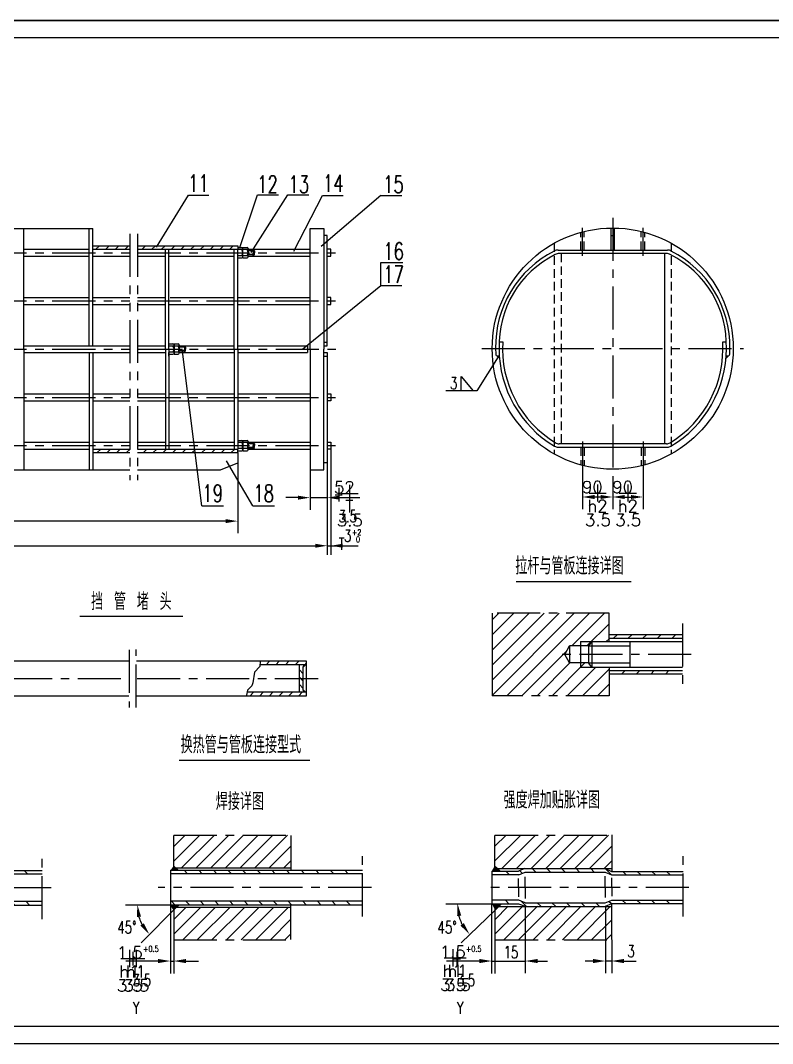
# Model space of a CAD drawing. Extents: x 21 to 862, y 14 to 311.
# Drawn here: x 239 to 457.4, y 13.6 to 310.6 of the extents above; entities that cross this region are included whole.
import ezdxf
from ezdxf.enums import TextEntityAlignment as Align

# ---------------------------------------------------------------- set-up
doc = ezdxf.new("R2010")
doc.units = 0
doc.header["$LTSCALE"] = 10
doc.header["$MEASUREMENT"] = 0
for name, pattern in [('CENTER', [2, 1.25, -0.25, 0.25, -0.25]), ('HIDDEN', [0.375, 0.25, -0.125]), ('PHANTOM', [2.5, 1.25, -0.25, 0.25, -0.25, 0.25, -0.25])]:
    doc.linetypes.add(name, pattern=pattern)
doc.layers.get('0').update_dxf_attribs({"linetype": 'CONTINUOUS'})
for name, color, linetype in [('ATT', 5, 'CONTINUOUS'), ('CC', 3, 'CONTINUOUS'), ('CW', 1, 'CONTINUOUS'), ('DD', 3, 'PHANTOM'), ('HZ', 1, 'CONTINUOUS'), ('X', 3, 'CONTINUOUS'), ('XX', 2, 'HIDDEN'), ('YY', 3, 'CONTINUOUS'), ('ZX', 3, 'CENTER')]:
    doc.layers.add(name, color=color, linetype=linetype)
doc.styles.add('HZ', font='txt', dxfattribs={"bigfont": 'hztxt'})

# ---------------------------------------------------------------- blocks, each defined once
blk = doc.blocks.new('*X18')
at = {"color": 0}
for p, q in [((267.7, 33.53), (266.7, 34.53)), ((271.94, 33.53), (270.94, 34.53)), ((276.18, 33.53), (275.18, 34.53)), ((280.42, 33.53), (279.42, 34.53)), ((284.67, 33.53), (283.67, 34.53)), ((288.91, 33.53), (287.91, 34.53)), ((293.15, 33.53), (292.15, 34.53)), ((297.39, 33.53), (296.39, 34.53)), ((301.64, 33.53), (300.64, 34.53)), ((305.88, 33.53), (304.88, 34.53)), ((310.12, 33.53), (309.12, 34.53)), ((314.36, 33.53), (313.36, 34.53)), ((318.61, 33.53), (317.61, 34.53))]:
    blk.add_line(p, q, dxfattribs=at)
blk = doc.blocks.new('*X19')
at = {"color": 0}
for p, q in [((271.42, 42.53), (270.42, 43.53)), ((275.67, 42.53), (274.67, 43.53)), ((279.91, 42.53), (278.91, 43.53)), ((284.15, 42.53), (283.15, 43.53)), ((288.39, 42.53), (287.39, 43.53)), ((292.64, 42.53), (291.64, 43.53)), ((296.88, 42.53), (295.88, 43.53)), ((301.12, 42.53), (300.12, 43.53)), ((305.36, 42.53), (304.36, 43.53)), ((309.61, 42.53), (308.61, 43.53)), ((313.85, 42.53), (312.85, 43.53)), ((318.09, 42.53), (317.09, 43.53))]:
    blk.add_line(p, q, dxfattribs=at)
blk = doc.blocks.new('*X20')
at = {"color": 0}
for p, q in [((255.28, 115.28), (262.79, 122.78)), ((255.28, 119.52), (258.54, 122.78)), ((257.29, 113.05), (267.03, 122.78)), ((261.54, 113.05), (271.27, 122.78)), ((265.78, 113.05), (275.52, 122.78)), ((270.02, 113.05), (279.76, 122.78)), ((274.27, 113.05), (284, 122.78)), ((278.51, 113.05), (288.24, 122.78)), ((282.75, 113.05), (289.22, 119.51)), ((286.99, 113.05), (289.22, 115.27))]:
    blk.add_line(p, q, dxfattribs=at)
blk = doc.blocks.new('*X21')
at = {"color": 0}
for p, q in [((163.25, 52.94), (170.82, 60.51)), ((163.25, 57.19), (166.58, 60.51)), ((165.54, 50.99), (175.06, 60.51)), ((169.79, 50.99), (179.3, 60.51)), ((174.03, 50.99), (183.55, 60.51)), ((178.27, 50.99), (187.79, 60.51)), ((182.52, 50.99), (192.03, 60.51)), ((186.76, 50.99), (196.28, 60.51)), ((191, 50.99), (197.28, 57.27)), ((195.24, 50.99), (197.28, 53.03))]:
    blk.add_line(p, q, dxfattribs=at)
blk = doc.blocks.new('*X22')
at = {"color": 0}
for p, q in [((163.25, 31.73), (171.13, 39.61)), ((163.25, 35.97), (166.89, 39.61)), ((165.86, 30.09), (175.38, 39.61)), ((170.1, 30.09), (179.62, 39.61)), ((174.34, 30.09), (183.86, 39.61)), ((178.59, 30.09), (188.1, 39.61)), ((182.83, 30.09), (192.35, 39.61)), ((187.07, 30.09), (196.59, 39.61)), ((191.31, 30.09), (197.28, 36.06)), ((195.56, 30.09), (197.28, 31.81))]:
    blk.add_line(p, q, dxfattribs=at)
blk = doc.blocks.new('*X23')
at = {"color": 0}
for p, q in [((259.95, 49.76), (258.94, 50.78)), ((264.19, 49.76), (263.18, 50.78)), ((268.44, 49.76), (267.42, 50.78)), ((272.68, 49.76), (271.67, 50.78)), ((276.92, 49.76), (275.91, 50.78)), ((281.96, 48.97), (280.13, 50.79)), ((252.21, 49.02), (251.21, 50.02)), ((256.03, 49.44), (255.3, 50.17)), ((286.2, 48.97), (285.19, 49.98)), ((290.44, 48.97), (289.43, 49.98)), ((294.69, 48.97), (293.68, 49.98)), ((298.93, 48.97), (297.92, 49.98))]:
    blk.add_line(p, q, dxfattribs=at)
blk = doc.blocks.new('*X24')
at = {"color": 0}
for p, q in [((252.16, 40.59), (251.16, 41.59)), ((286.08, 40.61), (285.07, 41.62)), ((290.32, 40.61), (289.31, 41.62)), ((294.56, 40.61), (293.55, 41.62)), ((298.8, 40.61), (297.79, 41.62)), ((257.16, 39.83), (255.66, 41.33)), ((261.4, 39.83), (260.38, 40.84)), ((265.64, 39.83), (264.63, 40.84)), ((269.88, 39.83), (268.87, 40.84)), ((274.13, 39.83), (273.11, 40.84)), ((278.37, 39.83), (277.35, 40.84)), ((281.89, 40.55), (281.17, 41.27))]:
    blk.add_line(p, q, dxfattribs=at)
blk = doc.blocks.new('*X25')
at = {"color": 0}
for p, q in [((248.09, 31.71), (256.2, 39.83)), ((248.09, 35.95), (251.96, 39.83)), ((250.71, 30.09), (260.45, 39.83)), ((254.95, 30.09), (264.69, 39.83)), ((259.2, 30.09), (268.93, 39.83)), ((263.44, 30.09), (273.17, 39.83)), ((267.68, 30.09), (277.42, 39.83)), ((271.92, 30.09), (281.66, 39.83)), ((276.17, 30.09), (282.02, 35.95)), ((280.41, 30.09), (282.02, 31.71))]:
    blk.add_line(p, q, dxfattribs=at)
blk = doc.blocks.new('*X15')
at = {"color": 0}
for p, q in [((175.23, 32.66), (174.23, 33.66)), ((179.47, 32.66), (178.47, 33.66)), ((183.71, 32.66), (182.71, 33.66)), ((187.96, 32.66), (186.96, 33.66)), ((192.2, 32.66), (191.2, 33.66)), ((196.44, 32.66), (195.44, 33.66)), ((200.69, 32.66), (199.69, 33.66)), ((204.93, 32.66), (203.93, 33.66)), ((208.59, 33.24), (207.78, 34.05)), ((212.82, 33.26), (211.82, 34.26)), ((217.06, 33.26), (216.06, 34.26)), ((221.3, 33.26), (220.3, 34.26)), ((225.54, 33.26), (224.54, 34.26))]:
    blk.add_line(p, q, dxfattribs=at)
blk = doc.blocks.new('*X14')
at = {"color": 0}
for p, q in [((173.52, 42.86), (172.52, 43.86)), ((177.76, 42.86), (176.76, 43.86)), ((182, 42.86), (181, 43.86)), ((186.25, 42.86), (185.25, 43.86)), ((190.49, 42.86), (189.49, 43.86)), ((194.73, 42.86), (193.73, 43.86)), ((198.97, 42.86), (197.97, 43.86)), ((203.22, 42.86), (202.22, 43.86)), ((207.87, 42.45), (206.46, 43.86)), ((212.3, 42.26), (211.3, 43.26)), ((216.54, 42.26), (215.54, 43.26)), ((220.79, 42.26), (219.79, 43.26)), ((225.03, 42.26), (224.03, 43.26))]:
    blk.add_line(p, q, dxfattribs=at)
blk = doc.blocks.new('*X13')
at = {"color": 0}
for p, q in [((209.65, 99.35), (210.68, 100.37)), ((213.9, 99.35), (214.92, 100.37)), ((218.14, 99.35), (219.16, 100.37)), ((222.38, 99.35), (223.41, 100.37))]:
    blk.add_line(p, q, dxfattribs=at)
blk = doc.blocks.new('*X12')
at = {"color": 0}
for p, q in [((207.34, 109.76), (208.36, 110.78)), ((211.58, 109.76), (212.6, 110.78)), ((215.82, 109.76), (216.85, 110.78)), ((220.07, 109.76), (221.09, 110.78)), ((224.31, 109.76), (225.33, 110.78))]:
    blk.add_line(p, q, dxfattribs=at)
blk = doc.blocks.new('*X11')
at = {"color": 0}
for p, q in [((172.08, 93.16), (195.94, 117.03)), ((172.08, 97.55), (191.56, 117.03)), ((172.08, 101.93), (187.17, 117.03)), ((172.08, 106.32), (182.79, 117.03)), ((172.08, 110.7), (178.4, 117.03)), ((172.08, 115.08), (174.02, 117.03)), ((176.36, 93.06), (200.32, 117.03)), ((195.22, 107.54), (204.71, 117.03)), ((199.61, 107.54), (206.02, 113.96)), ((205.23, 108.78), (206.02, 109.57)), ((180.74, 93.06), (193.78, 106.1)), ((185.13, 93.06), (194.65, 102.58)), ((189.51, 93.06), (199.03, 102.58)), ((193.9, 93.06), (202.18, 101.35)), ((198.28, 93.06), (206.02, 100.8)), ((202.66, 93.06), (206.02, 96.42))]:
    blk.add_line(p, q, dxfattribs=at)
blk = doc.blocks.new('*X26')
at = {"color": 0}
for p, q in [((252.02, 170), (253.02, 171)), ((254.85, 170), (255.85, 171)), ((257.68, 170), (258.68, 171)), ((260.51, 170), (261.51, 171)), ((263.34, 170), (264.34, 171)), ((266.17, 170), (267.17, 171)), ((268.99, 170), (269.99, 171)), ((271.82, 170), (272.82, 171)), ((274.65, 170), (275.65, 171)), ((277.48, 170), (278.48, 171))]:
    blk.add_line(p, q, dxfattribs=at)
blk = doc.blocks.new('*X27')
at = {"color": 0}
for p, q in [((251.63, 229), (252.63, 230)), ((254.46, 229), (255.46, 230)), ((257.28, 229), (258.28, 230)), ((260.11, 229), (261.11, 230)), ((262.94, 229), (263.94, 230)), ((265.77, 229), (266.77, 230)), ((268.6, 229), (269.6, 230)), ((271.43, 229), (272.43, 230)), ((274.25, 229), (275.25, 230)), ((277.08, 229), (278.08, 230))]:
    blk.add_line(p, q, dxfattribs=at)
blk = doc.blocks.new('*X32')
at = {"color": 0}
for p, q in [((240.71, 170), (241.71, 171)), ((243.54, 170), (244.54, 171)), ((246.37, 170), (247.37, 171)), ((249.2, 170), (250.2, 171))]:
    blk.add_line(p, q, dxfattribs=at)
blk = doc.blocks.new('*X33')
at = {"color": 0}
for p, q in [((240.31, 229), (241.31, 230)), ((243.14, 229), (244.14, 230)), ((245.97, 229), (246.97, 230)), ((248.8, 229), (249.8, 230))]:
    blk.add_line(p, q, dxfattribs=at)
blk = doc.blocks.new('DIMATT', base_point=(7.8, 6.84))
at = {"layer": 'ATT'}
for p, q in [((7.8, 9.34), (7.8, 4.34)), ((5.3, 6.84), (10.3, 6.84))]:
    blk.add_line(p, q, dxfattribs=at)
at = {"layer": 'ATT', "style": 'HZ'}
for tag, p in [('NAME', (7.74, 1.33)), ('HIGH', (7.88, -2.73))]:
    blk.add_attdef(tag, text='', height=3.5, dxfattribs=at).set_placement(p, align=Align.CENTER)
blk = doc.blocks.new('GS')
for p, q in [((167.64, 235), (239.37, 235)), ((219.37, 200), (219.37, 235)), ((238.37, 201), (238.37, 235)), ((239.37, 201), (239.37, 235)), ((302.48, 235), (306.48, 235)), ((302.48, 200), (302.48, 235)), ((306.48, 235), (306.48, 200)), ((389.87, 228.77), (389.87, 235.15)), ((390.87, 228.77), (390.87, 235.15)), ((307.48, 233), (306.48, 233)), ((307.48, 201), (307.48, 233)), ((389.87, 232.95), (390.87, 232.95)), ((219.37, 229), (238.37, 229)), ((239.37, 230), (250.14, 230)), ((239.37, 229), (250.14, 229)), ((252.41, 230), (281.48, 230)), ((252.41, 229), (281.48, 229)), ((260.48, 200), (260.48, 229)), ((261.48, 200), (261.48, 229)), ((280.48, 200), (280.48, 229)), ((281.48, 230), (281.48, 229)), ((281.48, 229.5), (282.68, 229.5)), ((281.48, 200), (281.48, 229)), ((284.48, 228.88), (281.48, 228.88)), ((282.98, 229.5), (284.22, 229.5)), ((282.98, 228.88), (282.98, 229.5)), ((282.98, 228), (282.98, 228.88)), ((284.42, 229), (302.48, 229)), ((284.48, 229.19), (284.48, 228)), ((284.48, 228.88), (285.98, 228.88)), ((285.98, 228.88), (285.98, 228)), ((285.98, 228.88), (286.34, 228.52)), ((308.48, 229), (307.48, 229)), ((308.48, 227), (308.48, 229)), ((374.49, 228.77), (406.25, 228.77)), ((219.37, 227), (238.37, 227)), ((239.37, 227), (250.14, 227)), ((252.41, 227), (260.48, 227)), ((261.48, 227), (280.48, 227)), ((284.48, 227.12), (281.48, 227.12)), ((281.48, 226.5), (282.68, 226.5)), ((282.98, 226.5), (282.98, 228)), ((282.98, 226.5), (284.22, 226.5)), ((284.48, 226.79), (284.48, 228)), ((284.48, 227.12), (285.98, 227.12)), ((284.48, 227), (302.48, 227)), ((285.98, 227.12), (285.98, 228)), ((285.98, 227.12), (286.34, 227.48)), ((286.34, 228.52), (286.34, 228)), ((286.34, 227.48), (286.34, 228)), ((307.48, 227), (308.48, 227)), ((405.97, 227.77), (374.77, 227.77)), ((405.37, 227.77), (405.37, 172.53)), ((219.37, 215), (238.37, 215)), ((239.37, 215), (250.14, 215)), ((239.37, 215), (239.39, 215)), ((252.41, 215), (260.48, 215)), ((261.83, 215), (280.48, 215)), ((281.48, 215), (302.48, 215)), ((308.48, 215), (307.48, 215)), ((308.48, 213), (308.48, 215)), ((219.37, 213), (238.37, 213)), ((239.37, 213), (250.14, 213)), ((239.37, 213), (239.39, 213)), ((252.41, 213), (260.48, 213)), ((261.52, 213), (280.48, 213)), ((281.48, 213), (302.48, 213)), ((307.48, 213), (308.48, 213)), ((357.43, 202.15), (358.43, 202.15)), ((422.31, 202.15), (423.31, 202.15)), ((219.37, 201), (250.14, 201)), ((219.37, 200), (219.37, 165)), ((219.37, 199), (250.14, 199)), ((238.37, 199), (238.37, 165)), ((239.37, 199), (239.37, 165)), ((252.41, 201), (260.48, 201)), ((252.41, 199), (260.48, 199)), ((260.48, 200), (260.48, 171)), ((261.48, 200), (261.48, 171)), ((261.48, 198), (261.48, 199)), ((280.48, 200), (280.48, 171)), ((281.48, 200), (281.48, 171)), ((302.48, 200), (302.48, 165)), ((306.48, 165), (306.48, 200)), ((307.48, 199), (307.48, 167)), ((219.37, 187), (238.37, 187)), ((219.37, 185), (238.37, 185)), ((239.37, 187), (250.14, 187)), ((239.37, 187), (239.39, 187)), ((239.37, 185), (250.14, 185)), ((239.37, 185), (239.39, 185)), ((252.41, 187), (260.48, 187)), ((252.41, 185), (260.48, 185)), ((261.52, 187), (280.48, 187)), ((261.52, 185), (280.48, 185)), ((281.48, 187), (302.48, 187)), ((281.48, 185), (302.48, 185)), ((307.48, 187), (308.48, 187)), ((308.48, 185), (307.48, 185)), ((308.48, 187), (308.48, 185)), ((219.37, 173), (238.37, 173)), ((239.37, 173), (250.22, 173)), ((252.41, 173), (260.48, 173)), ((261.48, 173), (280.48, 173)), ((281.48, 173.5), (282.68, 173.5)), ((284.48, 172.88), (281.48, 172.88)), ((282.98, 173.5), (284.22, 173.5)), ((282.98, 173.5), (282.98, 172)), ((284.48, 173.21), (284.48, 172)), ((284.48, 173), (302.48, 173)), ((284.48, 172.88), (285.98, 172.88)), ((285.98, 172.88), (286.34, 172.52)), ((285.98, 172.88), (285.98, 172)), ((286.34, 172.52), (286.34, 172)), ((307.48, 173), (308.48, 173)), ((308.48, 173), (308.48, 171)), ((405.97, 172.53), (374.77, 172.53)), ((219.37, 171), (238.37, 171)), ((239.37, 171), (250.2, 171)), ((239.37, 170), (250.14, 170)), ((252.41, 171), (281.48, 171)), ((252.41, 170), (281.48, 170)), ((284.48, 171.12), (281.48, 171.12)), ((281.48, 170), (281.48, 171)), ((281.48, 170.5), (282.68, 170.5)), ((281.48, 170), (281.48, 167)), ((282.98, 172), (282.98, 171.12)), ((282.98, 171.12), (282.98, 170.5)), ((282.98, 170.5), (284.22, 170.5)), ((284.42, 171), (302.48, 171)), ((284.48, 170.81), (284.48, 172)), ((284.48, 171.12), (285.98, 171.12)), ((285.98, 171.12), (285.98, 172)), ((285.98, 171.12), (286.34, 171.48)), ((286.34, 171.48), (286.34, 172)), ((308.48, 171), (307.48, 171)), ((374.49, 171.53), (406.25, 171.53)), ((276.48, 165), (281.48, 167)), ((307.48, 167), (306.48, 167)), ((167.64, 165), (239.37, 165)), ((239.37, 165), (250.14, 165)), ((252.41, 165), (276.48, 165)), ((302.48, 165), (306.48, 165)), ((355.35, 123.34), (355.35, 99.38)), ((389.3, 115.1), (389.3, 123.34)), ((410.6, 117.1), (389.3, 117.1)), ((389.35, 116.07), (410.6, 116.07)), ((376.49, 111.38), (377.84, 113.86)), ((377.84, 113.86), (377.84, 108.9)), ((383.31, 113.86), (377.84, 113.86)), ((380.97, 115.1), (380.97, 107.66)), ((384.3, 115.1), (383.31, 113.86)), ((383.31, 113.86), (383.31, 108.9)), ((384.3, 115.1), (384.3, 107.66)), ((384.3, 115.1), (389.31, 115.1)), ((389.31, 115.1), (410.6, 115.1)), ((395.3, 115.1), (395.3, 107.66)), ((377.84, 108.9), (376.49, 111.38)), ((383.31, 108.9), (377.84, 108.9)), ((384.3, 107.66), (383.31, 108.9)), ((384.3, 107.66), (389.31, 107.66)), ((389.3, 107.66), (389.3, 99.38)), ((389.31, 107.66), (410.6, 107.66)), ((410.6, 105.66), (389.3, 105.66)), ((389.35, 106.68), (410.6, 106.68)), ((262.89, 49.19), (262.89, 58.78)), ((296.91, 58.78), (296.91, 48.72)), ((356.17, 49.19), (356.17, 58.78)), ((390.11, 58.95), (390.11, 48.39)), ((204.11, 48.6), (224.72, 48.6)), ((224.72, 47.6), (204.11, 47.6)), ((261.95, 48.76), (261.95, 38.72)), ((317.73, 47.72), (261.95, 47.72)), ((261.99, 48.72), (286.79, 48.72)), ((262.89, 49.41), (296.91, 49.41)), ((286.79, 48.72), (317.73, 48.72)), ((355.23, 48.44), (355.23, 39.01)), ((355.26, 48.43), (363.03, 48.43)), ((356.17, 49.19), (364.21, 49.19)), ((364.83, 49.19), (363.03, 48.43)), ((363.09, 47.43), (364.92, 48.18)), ((364.21, 49.19), (390.11, 49.19)), ((364.92, 48.18), (388.16, 48.18)), ((388.15, 49.24), (390.04, 48.39)), ((388.16, 48.18), (390.04, 47.38)), ((390.04, 48.39), (410.85, 48.39)), ((363.09, 47.43), (355.23, 47.43)), ((362.97, 43.72), (362.97, 46.28)), ((364.95, 43.72), (364.95, 46.76)), ((388.13, 43.72), (388.13, 47)), ((390.04, 47.38), (410.85, 47.38)), ((390.11, 43.72), (390.11, 46.52)), ((362.97, 43.72), (362.97, 41)), ((364.95, 43.72), (364.95, 40.5)), ((388.13, 43.72), (388.13, 40.76)), ((390.11, 43.72), (390.11, 41.24)), ((224.72, 39.6), (204.11, 39.6)), ((317.73, 39.72), (261.95, 39.72)), ((261.95, 38.72), (262.93, 37.18)), ((261.99, 38.72), (286.79, 38.72)), ((262.93, 37.18), (264.47, 38.72)), ((286.79, 38.72), (317.73, 38.72)), ((296.91, 38.03), (296.91, 38.72)), ((363.09, 40), (355.23, 40)), ((355.26, 39), (363.03, 39)), ((357.86, 38.77), (356.21, 37.17)), ((356.21, 37.18), (357.75, 38.72)), ((363.03, 39), (364.97, 38.25)), ((364.97, 39.26), (363.09, 40)), ((364.97, 39.26), (388.2, 39.26)), ((388.2, 39.26), (390.12, 40.03)), ((388.25, 38.25), (390.12, 39.02)), ((390.11, 38.25), (390.11, 39.02)), ((390.12, 40.03), (410.85, 40.03)), ((390.12, 39.02), (410.85, 39.02)), ((204.11, 38.6), (224.72, 38.6)), ((262.89, 38.24), (262.89, 28.65)), ((262.89, 38.03), (296.91, 38.03)), ((296.91, 28.65), (296.91, 38.03)), ((356.17, 38.24), (364.02, 38.24)), ((356.17, 38.24), (356.17, 28.65)), ((364.01, 38.24), (390.11, 38.24)), ((390.11, 28.65), (390.11, 38.25))]:
    blk.add_line(p, q)
at = {"const_width": 0.25}
blk.add_lwpolyline([(356.04, 22.36, 1), (356.29, 22.36, 1)], format="xyb", close=True, dxfattribs=at)
blk.add_circle((390.37, 200.15), 35)
for centre, radius, start, end in [((282.67, 229.19), 0.312, 270.6415, 89.3585), ((281.58, 228), 1.4, 321.2635, 38.7365), ((284.17, 229.19), 0.312, 270.6415, 89.3585), ((283.08, 228), 1.4, 321.2635, 38.7365), ((374.49, 226.77), 2, 90, 122.4617), ((406.25, 226.77), 2, 57.5383, 90), ((282.67, 226.81), 0.312, 270.6415, 89.3585), ((284.17, 226.81), 0.312, 270.6415, 89.3585), ((387.4, 200.75), 31.04, 116.7894, 181.1104), ((386.76, 201.12), 29.4, 116.405, 181.886), ((374.77, 225.77), 2, 90, 122.9959), ((405.97, 225.77), 2, 57.0041, 90), ((393.98, 201.12), 29.4, 358.114, 63.595), ((393.34, 200.75), 31.04, 358.8896, 63.2106), ((390.37, 200.15), 32, 176.4167, 238.6673), ((390.37, 200.15), 32, 301.3327, 3.5833), ((390.37, 200.15), 34, 180, 183.3723), ((390.37, 200.15), 33, 180, 239.18), ((390.37, 200.15), 33, 300.82, 0), ((390.37, 200.15), 34, 356.6277, 0), ((282.67, 173.19), 0.312, 270.6415, 89.3585), ((281.58, 172), 1.4, 321.2635, 38.7365), ((284.17, 173.19), 0.312, 270.6415, 89.3585), ((283.08, 172), 1.4, 321.2635, 38.7365), ((374.77, 174.53), 2, 238.6673, 270), ((405.97, 174.53), 2, 270, 301.3327), ((282.67, 170.81), 0.312, 270.6415, 89.3585), ((284.17, 170.81), 0.312, 270.6415, 89.3585), ((374.49, 173.53), 2, 239.18, 270), ((374.49, 173.53), 2, 239.18, 270), ((406.25, 173.53), 2, 270, 300.82), ((406.25, 173.53), 2, 270, 300.82)]:
    blk.add_arc(centre, radius, start, end)
for points in [[(357.39, 198.15), (357.47, 197.15), (356.39, 198.15)], [(423.35, 198.15), (423.27, 197.15), (424.35, 198.15)], [(261.99, 48.71), (264.47, 48.71), (262.93, 50.13)], [(357.95, 48.48), (356.17, 50.13), (355.24, 48.48)], [(261.99, 38.72), (264.47, 38.72), (262.93, 37.3)], [(355.28, 39.04), (356.17, 37.21), (358.01, 39.04)]]:
    blk.add_solid(points)
at = {"layer": 'CC'}
for p, q in [((357.1, 197.74), (350.92, 187.86)), ((346.34, 187.86), (346.34, 192.07)), ((346.34, 192.07), (349.85, 187.86)), ((350.92, 187.86), (341.91, 187.86)), ((308.48, 170.94), (308.48, 140.28)), ((281.48, 166.94), (281.48, 146.57)), ((307.48, 166.94), (307.48, 140.28)), ((302.48, 164.94), (302.48, 153.38)), ((298.98, 156.88), (295.48, 156.88)), ((302.48, 156.88), (307.48, 156.88)), ((310.98, 156.88), (316.96, 156.88)), ((277.98, 150.07), (101.89, 150.07)), ((73.16, 142.92), (303.98, 142.92)), ((307.47, 142.92), (316.47, 142.92)), ((248.89, 38.72), (262.29, 38.72)), ((261.97, 38.76), (261.97, 18.76)), ((341.87, 39), (355.26, 39)), ((355.21, 39.01), (355.21, 18.76)), ((253.41, 27.6), (263.92, 38.19)), ((346.38, 27.6), (356.21, 37.17)), ((364.97, 38.25), (364.97, 18.88)), ((388.25, 38.25), (388.25, 18.88)), ((345.78, 35.19), (345.75, 35.61)), ((262.89, 28.65), (262.89, 18.76)), ((356.17, 28.65), (356.17, 18.76)), ((390.12, 28.56), (390.12, 18.88)), ((258.37, 22.36), (248.94, 22.36)), ((261.94, 22.36), (263.16, 22.36)), ((266.49, 22.36), (270.09, 22.36)), ((351.65, 22.36), (342.09, 22.36)), ((355.22, 22.36), (365.09, 22.36)), ((368.56, 22.36), (371.39, 22.36)), ((384.65, 22.36), (382.33, 22.36)), ((388.3, 22.38), (390.16, 22.38)), ((393.62, 22.36), (397.22, 22.36))]:
    blk.add_line(p, q, dxfattribs=at)
for centre in [(264.67, 38.59), (357.64, 38.59)]:
    blk.add_arc(centre, 12.34, 195.9958, 212.7718, dxfattribs=at)
for points in [[(298.98, 156.29), (298.98, 157.46), (302.48, 156.88)], [(310.98, 156.29), (310.98, 157.46), (307.48, 156.88)], [(277.98, 149.49), (277.98, 150.66), (281.48, 150.07)], [(303.98, 142.34), (303.98, 143.5), (307.48, 142.92)], [(311.98, 142.34), (311.98, 143.5), (308.48, 142.92)], [(253.4, 35.27), (252.21, 35.11), (252.33, 38.76)], [(346.38, 35.55), (345.19, 35.39), (345.3, 39.04)], [(254.16, 33.36), (253.2, 32.65), (255.83, 30.11)], [(347.14, 33.36), (346.17, 32.65), (348.8, 30.11)], [(258.37, 21.76), (258.37, 22.96), (261.97, 22.36)], [(266.49, 21.76), (266.49, 22.96), (262.89, 22.36)], [(351.65, 21.76), (351.65, 22.96), (355.25, 22.36)], [(368.56, 21.76), (368.56, 22.96), (364.96, 22.36)], [(384.65, 21.76), (384.65, 22.96), (388.25, 22.36)], [(393.62, 21.76), (393.62, 22.96), (390.02, 22.36)]]:
    blk.add_solid(points, dxfattribs=at)
at = {"layer": 'DD'}
for p, q in [((250.14, 233.45), (250.14, 162)), ((252.41, 233.48), (252.41, 162)), ((389.3, 99.38), (355.35, 99.38)), ((224.72, 34.5), (224.72, 53.99)), ((317.73, 35.3), (317.73, 53.2)), ((410.85, 35.3), (410.85, 53.2))]:
    blk.add_line(p, q, dxfattribs=at)
at = {"layer": 'X'}
for p, q in [((257.87, 229.63), (267.14, 244.73)), ((267.14, 244.73), (273.06, 244.73)), ((282.06, 229.49), (287.19, 244.75)), ((285.41, 228.04), (296.01, 244.75)), ((287.19, 244.75), (293.31, 244.75)), ((296.01, 244.75), (302.15, 244.75)), ((297.79, 228.42), (306.11, 244.57)), ((322.99, 244.55), (305.69, 229.75)), ((306.09, 244.57), (312.08, 244.57)), ((322.99, 244.55), (329.09, 244.55)), ((286.34, 228.52), (284.48, 228.52)), ((286.34, 227.48), (284.48, 227.48)), ((286.34, 172.52), (284.48, 172.52)), ((286.34, 171.48), (284.48, 171.48)), ((362.35, 132.5), (395.69, 132.5)), ((380.97, 115.1), (384.3, 115.1)), ((383.31, 113.86), (395.3, 113.86)), ((380.97, 107.66), (384.3, 107.66)), ((383.31, 108.9), (395.3, 108.9)), ((264.48, 80.63), (302.37, 80.63))]:
    blk.add_line(p, q, dxfattribs=at)
at = {"layer": 'XX'}
for p, q in [((373.37, 230.74), (373.37, 169.56)), ((407.37, 230.74), (407.37, 169.56)), ((375.37, 227.77), (375.37, 172.53))]:
    blk.add_line(p, q, dxfattribs=at)
at = {"layer": 'ZX'}
for p, q in [((390.37, 238.15), (390.37, 162.15)), ((167.64, 228), (250.14, 228)), ((252.41, 228), (310.48, 228)), ((167.64, 214), (250.14, 214)), ((252.41, 214), (310.48, 214)), ((167.64, 200), (250.14, 200)), ((252.51, 200), (310.48, 200)), ((352.37, 200.15), (428.37, 200.15)), ((167.64, 186), (250.14, 186)), ((252.41, 186), (310.48, 186)), ((167.64, 172), (250.22, 172)), ((252.41, 172), (310.48, 172)), ((389.31, 123.34), (355.35, 123.34)), ((410.6, 120.38), (410.6, 101.49)), ((413.18, 111.38), (375.4, 111.38)), ((262.92, 58.93), (296.91, 58.93)), ((356.17, 58.93), (390.13, 58.93)), ((227.33, 43.6), (165.01, 43.6)), ((320.28, 43.72), (258.38, 43.72)), ((412.51, 43.72), (353.17, 43.72)), ((262.92, 28.51), (296.91, 28.51)), ((356.17, 28.51), (390.12, 28.51))]:
    blk.add_line(p, q, dxfattribs=at)
for p, values in [((313.95, 158.13), {'HIGH': '3.5', 'NAME': 'T'}), ((385.99, 158.22), {'HIGH': '3.5', 'NAME': 'h2'}), ((394.78, 158.22), {'HIGH': '3.5', 'NAME': 'h2'}), ((250.06, 23.09), {'HIGH': '3.5', 'NAME': 'h1'}), ((343.92, 23.27), {'HIGH': '3.5', 'NAME': 'h1'})]:
    blk.add_blockref('DIMATT', p).add_auto_attribs(values)
at = {"layer": 'YY'}
for name, p in [('*X33', (0, 0)), ('*X27', (2.11, 0)), ('*X32', (0, 0)), ('*X26', (2.11, 0)), ('*X11', (183.28, 6.31)), ('*X12', (183.28, 6.31)), ('*X13', (183.28, 6.31)), ('*X21', (99.64, -1.58)), ('*X20', (100.88, -63.85)), ('*X14', (-4.54, 5.34)), ('*X19', (-4.5, 5.19)), ('*X23', (108.08, -1.58)), ('*X15', (-4.54, 5.34)), ('*X18', (-4.5, 5.19)), ('*X24', (108.08, -1.58)), ('*X22', (99.64, -1.58)), ('*X25', (108.08, -1.58))]:
    blk.add_blockref(name, p, dxfattribs=at)
at = {"style": 'HZ', "width": 0.7}
for s, p in [('11', (270.09, 245.62)), ('12', (290.13, 245.33)), ('13', (299.21, 245.33)), ('14', (309.23, 245.62)), ('15', (326.69, 245.33))]:
    blk.add_text(s, height=5, dxfattribs=at).set_placement(p, align=Align.CENTER)
at = {"color": 1, "style": 'HZ', "width": 0.7}
for s, p in [('拉杆与管板连接详图', (362.06, 134.57)), ('换热管与管板连接型式', (264.9, 82.66)), ('焊接详图', (275.1, 66.18)), ('强度焊加贴胀详图', (358.67, 66.63))]:
    blk.add_text(s, height=5, dxfattribs=at).set_placement(p)
at = {"layer": 'CW', "style": 'HZ', "width": 0.7}
for s, p in [('3', (344.2, 188.34)), ('15', (360.81, 23.17))]:
    blk.add_text(s, height=3.5, dxfattribs=at).set_placement(p, align=Align.CENTER)
for s, height, p in [('3', 3.5, (312.39, 144.07)), ('+2', 1.7, (314.64, 145.96)), ('0', 1.7, (315.82, 143.92)), ('45%%d', 3.6, (246.49, 30.36)), ('45%%d', 3.6, (339.47, 30.36)), ('+0.5', 1.7, (253.99, 25.03)), ('+0.5', 1.7, (347.73, 25.03)), ('3', 3.5, (394.65, 23.45))]:
    blk.add_text(s, height=height, dxfattribs=at).set_placement(p)
blk = doc.blocks.new('GSFG11')
at = {"layer": 'CC'}
for p, q in [((381.57, 165.06), (381.57, 153.57)), ((399.17, 165.06), (399.17, 153.57)), ((390.37, 162.15), (390.37, 153.57)), ((386.87, 157.07), (383.37, 157.07)), ((393.87, 157.07), (397.37, 157.07))]:
    blk.add_line(p, q, dxfattribs=at)
for points in [[(385.08, 156.49), (385.08, 157.66), (381.58, 157.07)], [(386.87, 156.49), (386.87, 157.66), (390.37, 157.07)], [(393.87, 156.49), (393.87, 157.66), (390.37, 157.07)], [(395.66, 156.49), (395.66, 157.66), (399.16, 157.07)]]:
    blk.add_solid(points, dxfattribs=at)
at = {"layer": 'XX'}
for p, q in [((381.07, 228.77), (381.07, 233.89)), ((382.07, 228.77), (382.07, 234.15)), ((398.67, 228.77), (398.67, 234.15)), ((399.67, 228.77), (399.67, 233.89)), ((381.07, 171.53), (381.07, 166.41)), ((382.07, 171.53), (382.07, 166.15)), ((398.67, 171.53), (398.67, 166.15)), ((399.67, 171.53), (399.67, 166.41))]:
    blk.add_line(p, q, dxfattribs=at)
at = {"layer": 'ZX'}
for p, q in [((381.57, 227.07), (381.57, 235.24)), ((399.17, 227.07), (399.17, 235.24)), ((381.57, 173.23), (381.57, 165.06)), ((399.17, 173.23), (399.17, 165.06))]:
    blk.add_line(p, q, dxfattribs=at)
blk = doc.blocks.new('*X40')
for p, q in [((287.5, 103.66), (288.5, 104.66)), ((290.33, 103.66), (291.33, 104.66)), ((293.16, 103.66), (294.16, 104.66)), ((295.99, 103.66), (296.99, 104.66)), ((298.82, 103.66), (299.25, 104.08))]:
    blk.add_line(p, q)
blk = doc.blocks.new('*X39')
for p, q in [((286.99, 94.66), (287.99, 95.66)), ((289.82, 94.66), (290.82, 95.66)), ((292.65, 94.66), (293.65, 95.66)), ((295.48, 94.66), (296.48, 95.66)), ((298.3, 94.66), (299.3, 95.66)), ((301.13, 94.66), (302.13, 95.66))]:
    blk.add_line(p, q)
blk = doc.blocks.new('*X38')
for p, q in [((2, 6.49), (1.07, 7.42)), ((2, 4.36), (1.07, 5.3)), ((2, 2.24), (1.07, 3.18))]:
    blk.add_line(p, q)
blk = doc.blocks.new('GSFG00')
for p, q in [((261.48, 201.5), (262.68, 201.5)), ((264.48, 200.88), (261.48, 200.88)), ((264.48, 199.12), (261.48, 199.12)), ((262.98, 201.5), (264.22, 201.5)), ((262.98, 201.5), (262.98, 200)), ((262.98, 200), (262.98, 199.12)), ((262.98, 199.12), (262.98, 198.5)), ((264.48, 201.21), (264.48, 200)), ((264.48, 201), (280.48, 201)), ((264.48, 200.88), (265.98, 200.88)), ((264.48, 198.81), (264.48, 200)), ((264.48, 199.12), (265.98, 199.12)), ((264.48, 199), (280.48, 199)), ((265.98, 200.88), (266.34, 200.52)), ((265.98, 200.88), (265.98, 200)), ((265.98, 199.12), (265.98, 200)), ((265.98, 199.12), (266.34, 199.48)), ((266.34, 200.52), (266.34, 200)), ((266.34, 199.48), (266.34, 200)), ((281.48, 201), (301.71, 201)), ((281.48, 199), (301.77, 199)), ((301.71, 201.01), (301.71, 199.02)), ((261.48, 198.5), (262.68, 198.5)), ((262.98, 198.5), (264.22, 198.5)), ((249.9, 109.38), (198.25, 109.38)), ((301.45, 109.38), (252.1, 109.38)), ((301.45, 108.38), (287.88, 108.38)), ((299.45, 100.38), (299.45, 108.38)), ((300.45, 100.88), (300.45, 107.88)), ((301.45, 99.38), (301.45, 109.38)), ((198.25, 99.38), (249.9, 99.38)), ((252.1, 99.38), (301.45, 99.38)), ((301.45, 100.38), (284.31, 100.38))]:
    blk.add_line(p, q)
for centre, radius, start, end in [((262.67, 201.19), 0.312, 270.6415, 89.3585), ((261.58, 200), 1.4, 321.2635, 38.7365), ((262.67, 198.81), 0.312, 270.6415, 89.3585), ((264.17, 201.19), 0.312, 270.6415, 89.3585), ((263.08, 200), 1.4, 321.2635, 38.7365), ((264.17, 198.81), 0.312, 270.6415, 89.3585)]:
    blk.add_arc(centre, radius, start, end)
for points in [[(301.45, 108.38), (300.45, 108.38), (300.45, 107.38)], [(301.45, 100.38), (300.45, 100.38), (300.45, 101.38)]]:
    blk.add_solid(points)
at = {"layer": 'DD'}
for p, q in [((249.97, 112.75), (249.97, 95.93)), ((251.98, 95.94), (251.98, 112.84))]:
    blk.add_line(p, q, dxfattribs=at)
at = {"layer": 'X'}
for p, q in [((323.04, 218.44), (323.04, 225.15)), ((323.04, 225.15), (329.43, 225.15)), ((300.43, 200.05), (323.04, 218.44)), ((323.04, 218.44), (329.14, 218.44)), ((266.34, 200.52), (264.48, 200.52)), ((266.34, 199.48), (264.48, 199.48)), ((271.08, 154.48), (265.35, 200.1)), ((285.9, 154.48), (278.21, 167.6)), ((271.08, 154.48), (277.32, 154.48)), ((285.9, 154.48), (292.14, 154.48)), ((235.66, 122.52), (265.5, 122.52)), ((287.88, 107.88), (286.33, 106.24)), ((288, 109.38), (287.88, 107.88)), ((286.33, 106.24), (285.86, 103.09)), ((285.62, 102.24), (284.31, 100.95)), ((285.86, 103.09), (285.62, 102.24)), ((284.31, 100.95), (284.07, 99.52))]:
    blk.add_line(p, q, dxfattribs=at)
at = {"layer": 'ZX'}
for p, q in [((195.07, 104.38), (249.95, 104.38)), ((252.3, 104.38), (307.24, 104.38))]:
    blk.add_line(p, q, dxfattribs=at)
at = {"layer": 'YY'}
for name, p in [('*X40', (2.2, 4.73)), ('*X38', (298.42, 99.38)), ('*X39', (-1.94, 4.73))]:
    blk.add_blockref(name, p, dxfattribs=at)
at = {"style": 'HZ', "width": 0.7}
for s, p in [('16', (326.73, 225.93)), ('17', (326.73, 219.22)), ('19', (274.19, 155.63)), ('18', (289.02, 155.63))]:
    blk.add_text(s, height=5, dxfattribs=at).set_placement(p, align=Align.CENTER)
at = {"layer": 'HZ', "style": 'HZ', "width": 0.7}
blk.add_text('挡 管 堵 头', height=5, dxfattribs=at).set_placement((250.58, 124.23), align=Align.CENTER)
blk = doc.blocks.new('BALL', base_point=(3, 2))
at = {"layer": 'ATT'}
for p, q in [((3, 4), (3, 0)), ((2, 2), (4, 2))]:
    blk.add_line(p, q, dxfattribs=at)
at = {"layer": 'ATT', "style": 'HZ', "width": 0.7}
for tag, p in [('HIGH', (3, -6)), ('NAME', (3, -14))]:
    blk.add_attdef(tag, p, '', height=3.5, dxfattribs=at)
blk = doc.blocks.new('GSB2')
for name, p, values in [('DIMATT', (313.95, 158.13), {'HIGH': '3.5', 'NAME': 'T'}), ('DIMATT', (385.99, 158.22), {'HIGH': '3.5', 'NAME': 'h2'}), ('DIMATT', (394.78, 158.22), {'HIGH': '3.5', 'NAME': 'h2'}), ('BALL', (310.8, 157.74), {'NAME': 'T', 'HIGH': '3.5'}), ('DIMATT', (251.97, 23.09), {'HIGH': '3.5', 'NAME': 'h1'}), ('BALL', (251.02, 23.04), {'NAME': 'Y', 'HIGH': '3.5'}), ('DIMATT', (345.33, 23.27), {'HIGH': '3.5', 'NAME': 'h1'}), ('BALL', (345.14, 23.04), {'NAME': 'Y', 'HIGH': '3.5'})]:
    blk.add_blockref(name, p).add_auto_attribs(values)
blk = doc.blocks.new('GSGC1')
for p, q in [((306.48, 202), (307.48, 202)), ((306.48, 201), (307.48, 201)), ((306.48, 199), (307.48, 199)), ((306.48, 198), (307.48, 198))]:
    blk.add_line(p, q)

msp = doc.modelspace()

# ---------------------------------------------------------------- linework, layer by layer
for p, q in [((856.64, 305.64), (45.64, 305.64)), ((45.64, 18.64), (856.64, 18.64))]:
    msp.add_line(p, q)
at = {"layer": 'X'}
for p, q in [((20.64, 310.64), (861.64, 310.64)), ((861.64, 310.64), (20.64, 310.64)), ((20.64, 13.64), (861.64, 13.64)), ((20.64, 13.64), (861.64, 13.64))]:
    msp.add_line(p, q, dxfattribs=at)

# ---------------------------------------------------------------- block references
for name in ['GSB2', 'GS', 'GSFG11', 'GSFG00', 'GSGC1']:
    msp.add_blockref(name, (20.64, 15.23))

# ---------------------------------------------------------------- texts
at = {"layer": 'CC', "style": 'HZ'}
for s, p in [('52 ', (334.64, 173.33)), ('90 ', (406.64, 173.43)), ('90 ', (415.44, 173.43)), ('1.5', (270.74, 38.33)), ('1.5', (364.54, 38.53))]:
    msp.add_text(s, height=3.5, dxfattribs=at).set_placement(p, align=Align.CENTER)

doc.saveas('drawing.dxf')
